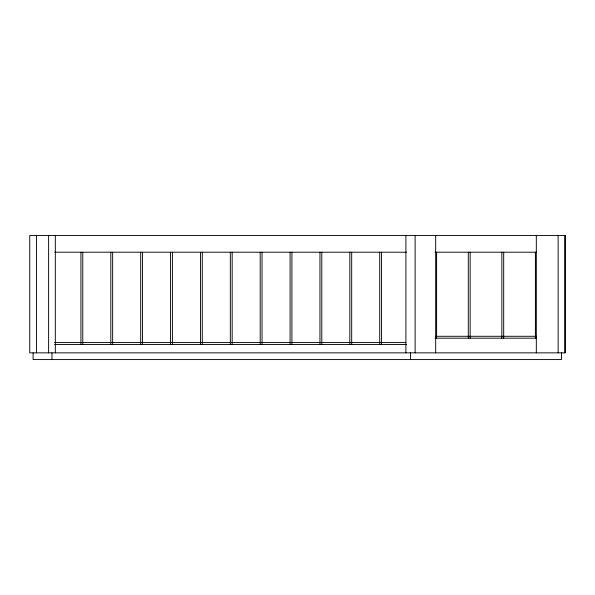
<?xml version="1.0" encoding="UTF-8"?>
<svg xmlns="http://www.w3.org/2000/svg" width="595" height="595" viewBox="0 0 595 595"><rect width="100%" height="100%" fill="white"/><g stroke="black" fill="none" stroke-linecap="round" stroke-linejoin="round"><path stroke-width="0.89" d="M54.643 252.213L406.534 252.213M435.012 252.213L536.437 252.213M435.547 336.287L536.437 336.287M435.012 338.176L536.437 338.176M54.643 342.579L405.983 342.579M54.643 344.468L406.534 344.468M564.834 235.434L564.834 352.85M561.479 352.85L561.479 359.566L33.104 359.566L33.104 352.85M558.125 235.434L558.125 352.85M536.318 235.434L536.318 352.85M535.396 252.213L535.396 338.176M503.69 252.213L503.69 338.176M501.845 252.213L501.845 338.176M470.147 252.213L470.147 338.176M468.295 252.213L468.295 338.176M436.596 252.213L436.596 338.176M435.674 235.434L435.674 352.85M415.124 235.434L415.124 352.85M410.513 352.85L410.513 359.566M405.902 235.434L405.902 352.85M381.559 252.213L381.559 344.468M379.714 252.213L379.714 344.468M351.682 252.213L351.682 344.468M349.83 252.213L349.83 344.468M321.798 252.213L321.798 344.468M319.954 252.213L319.954 344.468M291.922 252.213L291.922 344.468M290.077 252.213L290.077 344.468M262.045 252.213L262.045 344.468M260.201 252.213L260.201 344.468M232.169 252.213L232.169 344.468M230.325 252.213L230.325 344.468M202.285 252.213L202.285 344.468M200.441 252.213L200.441 344.468M172.409 252.213L172.409 344.468M170.564 252.213L170.564 344.468M142.532 252.213L142.532 344.468M140.688 252.213L140.688 344.468M112.656 252.213L112.656 344.468M110.811 252.213L110.811 344.468M82.779 252.213L82.779 344.468M80.927 252.213L80.927 344.468M55.328 235.434L55.328 352.85M51.973 352.85L51.973 359.566M48.619 235.434L48.619 352.85M36.459 235.434L36.459 352.85M565.25 235.434L29.75 235.434L29.75 352.85L565.25 352.85L565.25 235.434"/></g></svg>
